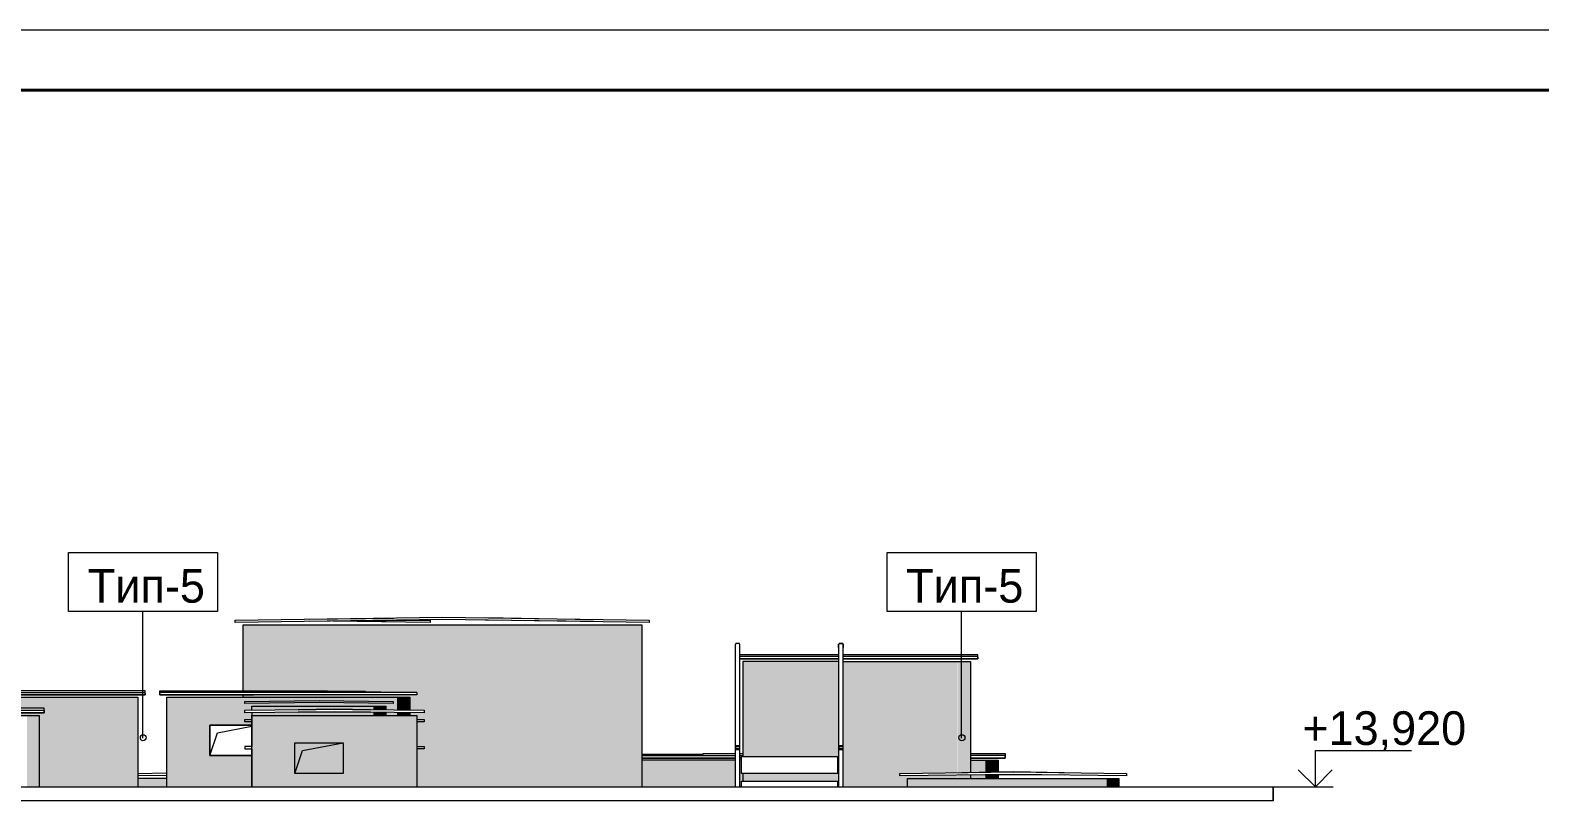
# Model space of a CAD drawing. Header units: millimetres. Extents: x -28928 to 100580, y -22867 to 36490.
# Drawn here: x 71995 to 84536, y 30148 to 36490 of the extents above; entities that cross this region are included whole.
import ezdxf

# ---------------------------------------------------------------- set-up
doc = ezdxf.new("R2010")
doc.units = ezdxf.units.MM
doc.layers.add('PDF _Геометрия', color=7, linetype='Continuous', true_color=0x8f8e8d)
doc.layers.add('PDF _Сплошная заливка', color=7, linetype='Continuous', true_color=0xffffff)
doc.layers.add('PDF _Текст', color=7, linetype='Continuous')

msp = doc.modelspace()

# ---------------------------------------------------------------- hatches: boundary and pattern name
at = {"layer": 'PDF _Сплошная заливка', "true_color": 0x383e42, "transparency": 33554559}
for points in [[(73761.44005380878, 30952.19754189982), (75149.13236150112, 30952.19754189982), (75149.13236150112, 30842.19754189982), (75267.59389996264, 30842.19754189982), (75267.59389996264, 30821.04369574597), (75149.13236150112, 30821.04369574597), (75149.13236150112, 30799.88984959212), (75208.36313073187, 30799.88984959212), (75208.36313073187, 30766.04369574598), (75267.59389996264, 30766.04369574598), (75267.59389996264, 30744.88984959213), (75208.36313073187, 30744.88984959213), (75208.36313073187, 30541.8129265152), (75267.59389996264, 30541.8129265152), (75267.59389996264, 30520.65908036135), (75208.36313073187, 30520.65908036135), (75208.36313073187, 30207.58215728443), (77078.32930150114, 30207.58215728443), (77078.32930150114, 31548.73600343828), (73761.44005380878, 31548.73600343828), (73761.44005380878, 31002.96677266904), (74527.20928457804, 31002.96677266904), (74869.90159227034, 30998.73600343828), (75208.36313073187, 30994.50523420752), (75208.36313073187, 30969.1206188229), (73761.44005380878, 30969.1206188229)], [(71159.51697688567, 30799.88984959212), (72069.13236150106, 30799.88984959212), (72069.13236150106, 30207.58215728443), (72784.0985322703, 30207.58215728443), (72784.0985322703, 30952.19754189982), (71159.51697688567, 30952.19754189982), (71159.51697688567, 30859.12061882289), (72111.44005380876, 30859.12061882289), (72111.44005380876, 30821.04369574597), (71159.51697688567, 30821.04369574597)], [(73837.59389996262, 30799.88984959212), (73837.59389996262, 30207.58215728443), (75102.5600707319, 30207.58215728443), (75102.5600707319, 30799.88984959212)]]:
    msp.add_hatch(color=250, dxfattribs=at).paths.add_polyline_path(points)
h = msp.add_hatch(color=250, dxfattribs=at)
h.paths.add_polyline_path([(77916.05543842423, 30254.12061882289), (78702.97851534732, 30254.12061882289), (78702.97851534732, 30207.58215728443), (78711.44005380884, 30207.58215728443), (78711.44005380884, 31248.35138805367), (77916.05543842423, 31248.35138805367), (77916.05543842423, 30457.19754189981), (78702.97851534732, 30457.19754189981), (78702.97851534732, 30317.58215728443), (77916.05543842423, 30317.58215728443)])
h.paths.add_polyline_path([(78749.51697688576, 31248.35138805367), (78749.51697688576, 30207.58215728443), (79282.5938999627, 30207.58215728443), (79282.5938999627, 30275.27446497674), (79701.40622457808, 30275.27446497674), (79701.40622457808, 30304.88984959211), (79460.28620765501, 30304.88984959211), (79219.13236150115, 30300.65908036135), (79219.13236150115, 30321.81292651521), (79701.40622457808, 30321.81292651521), (79701.40622457808, 31248.35138805367)])
h = msp.add_hatch(color=250, dxfattribs=at)
h.paths.add_polyline_path([(79701.44005380885, 30326.04369574596), (79807.17628457809, 30326.04369574596), (79807.17628457809, 31248.35138805367), (79701.44005380885, 31248.35138805367)])
h.paths.add_polyline_path([(79807.17628457809, 30304.88984959211), (79701.44005380885, 30304.88984959211), (79701.44005380885, 30275.27446497674), (79807.17628457809, 30275.27446497674)])
h = msp.add_hatch(color=250, dxfattribs=at)
h.paths.add_polyline_path([(75043.3293015011, 30825.27446497674), (74950.28620765494, 30825.27446497674), (74950.28620765494, 30799.88984959212), (75043.3293015011, 30799.88984959212)])
h.paths.add_polyline_path([(74950.28620765494, 30846.42831113059), (75043.3293015011, 30846.42831113059), (75043.3293015011, 30952.19754189982), (73131.05543842417, 30952.19754189982), (73131.05543842417, 30207.58215728443), (73837.59389996262, 30207.58215728443), (73837.59389996262, 30465.65908036135), (73486.4400538088, 30465.65908036135), (73486.4400538088, 30719.50523420751), (73837.59389996262, 30719.50523420751), (73837.59389996262, 30744.88984959213), (73778.36313073187, 30744.88984959213), (73778.36313073187, 30766.04369574598), (73837.59389996262, 30766.04369574598), (73837.59389996262, 30821.04369574597), (73778.36313073187, 30821.04369574597), (73778.36313073187, 30842.19754189982), (73837.59389996262, 30842.19754189982), (73837.59389996262, 30876.04369574596), (74950.28620765494, 30876.04369574596)])
h = msp.add_hatch(color=250, dxfattribs=at)
h.paths.add_polyline_path([(74180.28620765494, 30850.65908036135), (74844.48314765496, 30850.65908036135), (74844.48314765496, 30876.04369574596), (73837.59389996262, 30876.04369574596), (73837.59389996262, 30846.42831113059)])
h.paths.add_polyline_path([(74844.48314765496, 30829.50523420752), (74180.28620765494, 30829.50523420752), (73837.59389996262, 30825.27446497674), (73837.59389996262, 30799.88984959212), (74844.48314765496, 30799.88984959212)])
h = msp.add_hatch(color=250, dxfattribs=at)
h.paths.add_polyline_path([(74844.51697688573, 30846.42831113059), (74950.25320765493, 30846.42831113059), (74950.25320765493, 30876.04369574596), (74844.51697688573, 30876.04369574596)])
h.paths.add_polyline_path([(74950.25320765493, 30825.27446497674), (74844.51697688573, 30825.27446497674), (74844.51697688573, 30799.88984959212), (74950.25320765493, 30799.88984959212)])
h = msp.add_hatch(color=250, dxfattribs=at)
h.paths.add_polyline_path([(75043.36313073187, 30842.19754189982), (75149.09936150111, 30842.19754189982), (75149.09936150111, 30952.19754189982), (75043.36313073187, 30952.19754189982)])
h.paths.add_polyline_path([(75149.09936150111, 30825.27446497674), (75043.36313073187, 30825.27446497674), (75043.36313073187, 30799.88984959212), (75149.09936150111, 30799.88984959212)])
h = msp.add_hatch(color=250, dxfattribs=at)
h.paths.add_polyline_path([(77852.59389996268, 30207.58215728443), (77852.59389996268, 30427.58215728443), (77078.36313073192, 30427.58215728443), (77078.36313073192, 30207.58215728443)])
h.paths.add_polyline_path([(79807.2092845781, 30326.04369574596), (79929.86776303963, 30326.04369574596), (79929.86776303963, 30427.58215728443), (79807.2092845781, 30427.58215728443)])
h.paths.add_polyline_path([(79929.86776303963, 30304.88984959211), (79807.2092845781, 30304.88984959211), (79807.2092845781, 30275.27446497674), (79929.86776303963, 30275.27446497674)])
h.paths.add_polyline_path([(77903.36313073192, 30317.58215728443), (77903.36313073192, 30427.58215728443), (77890.67082303962, 30427.58215728443), (77890.67082303962, 30207.58215728443), (77903.36313073192, 30207.58215728443), (77903.36313073192, 30254.12061882289), (77916.05543842423, 30254.12061882289), (77916.05543842423, 30317.58215728443)])
h = msp.add_hatch(color=250, dxfattribs=at)
h.paths.add_polyline_path([(79929.9015922704, 30330.27446497673), (80035.63782303962, 30330.27446497673), (80035.63782303962, 30427.58215728443), (79929.9015922704, 30427.58215728443)])
h.paths.add_polyline_path([(80035.63782303962, 30309.12061882289), (79929.9015922704, 30309.12061882289), (79929.9015922704, 30275.27446497674), (80035.63782303962, 30275.27446497674)])

# ---------------------------------------------------------------- linework, layer by layer
at = {"layer": 'PDF _Геометрия', "color": 7, "lineweight": 18}
for points in [[(97077.20928457828, 36490.2744649768), (-28927.79071542314, 36490.2744649768), (-28927.79071542314, -22867.41784271618), (97077.20928457828, -22867.41784271618)], [(82527.59389996271, 30347.19754189982), (82671.44005380888, 30207.58215728443), (82811.05543842427, 30347.19754189982)]]:
    msp.add_lwpolyline(points, dxfattribs=at)
at = {"layer": 'PDF _Геометрия', "color": 7, "lineweight": 40}
msp.add_lwpolyline([(96590.6708230398, 35991.04369574602), (96590.6708230398, -22368.1870734854), (-26930.86763850004, -22368.1870734854), (-26930.86763850004, 35991.04369574602)], close=True, dxfattribs=at)
at = {"layer": 'PDF _Геометрия', "color": 7, "lineweight": 9}
for points in [[(72314.51697688569, 32153.7360034383), (73549.90159227033, 32153.7360034383), (73549.90159227033, 31662.96677266906), (72314.51697688569, 31662.96677266906)], [(79113.36313073192, 32153.7360034383), (80352.97851534733, 32153.7360034383), (80352.97851534733, 31662.96677266906), (79113.36313073192, 31662.96677266906)], [(77137.59389996267, 31569.88984959213), (75419.90159227033, 31595.27446497675), (73697.97851534725, 31569.88984959213), (73697.97851534725, 31591.04369574599), (75419.90159227033, 31616.4283111306), (77137.59389996267, 31591.04369574599)], [(75318.36313073187, 31591.04369574599), (75318.36313073187, 31569.88984959213), (74510.28620765495, 31582.58215728444), (75174.51697688573, 31591.04369574599)], [(78711.44005380884, 31269.50523420751), (77890.67082303962, 31269.50523420751)], [(74463.7477461165, 31002.96677266904), (75208.36313073187, 30990.27446497674), (73071.82466919337, 30990.27446497674), (73071.82466919337, 31002.96677266904)], [(75009.51697688573, 30897.19754189982), (74396.05543842417, 30905.65908036136), (73778.36313073187, 30897.19754189982), (73778.36313073187, 30914.12061882289), (74396.05543842417, 30922.58215728443), (75009.51697688573, 30914.12061882289)], [(75267.59389996264, 30821.04369574597), (74522.97851534725, 30829.50523420752), (73778.36313073187, 30821.04369574597), (73778.36313073187, 30842.19754189982), (74522.97851534725, 30850.65908036135), (74222.59389996265, 30846.42831113059), (74522.97851534725, 30850.65908036135), (74823.36313073186, 30846.42831113059), (74522.97851534725, 30850.65908036135), (75267.59389996264, 30842.19754189982)], [(74222.59389996265, 30825.27446497674), (74522.97851534725, 30829.50523420752)], [(74522.97851534725, 30829.50523420752), (74823.36313073186, 30825.27446497674)], [(73837.59389996262, 30719.50523420751), (73486.4400538088, 30719.50523420751), (73486.4400538088, 30465.65908036135), (73837.59389996262, 30465.65908036135), (73486.4400538088, 30465.65908036135), (73486.4400538088, 30719.50523420751)], [(74594.90159227033, 30317.58215728443), (74192.97851534725, 30317.58215728443), (74192.97851534725, 30571.42831113058), (74594.90159227033, 30571.42831113058)], [(74594.90159227033, 30571.42831113058), (74594.90159227033, 30317.58215728443), (74192.97851534725, 30317.58215728443), (74192.97851534725, 30571.42831113058)], [(77852.59389996268, 30524.88984959213), (77852.59389996268, 30520.65908036135), (77856.82466919343, 30516.42831113059), (77861.05543842421, 30516.42831113059), (77882.20928457804, 30516.42831113059), (77886.44005380884, 30516.42831113059), (77890.67082303962, 30520.65908036135), (77890.67082303962, 30524.88984959213), (77890.67082303962, 30541.8129265152), (77890.67082303962, 30546.04369574596), (77886.44005380884, 30546.04369574596), (77882.20928457804, 30546.04369574596), (77861.05543842421, 30546.04369574596), (77856.82466919343, 30546.04369574596), (77852.59389996268, 30546.04369574596), (77852.59389996268, 30541.8129265152)], [(77886.44005380884, 30541.8129265152), (77886.44005380884, 30524.88984959213), (77886.44005380884, 30520.65908036135), (77882.20928457804, 30520.65908036135), (77861.05543842421, 30520.65908036135), (77856.82466919343, 30520.65908036135), (77856.82466919343, 30524.88984959213), (77856.82466919343, 30541.8129265152), (77861.05543842421, 30541.8129265152), (77882.20928457804, 30541.8129265152)], [(78711.44005380884, 30524.88984959213), (78711.44005380884, 30520.65908036135), (78715.67082303962, 30520.65908036135), (78715.67082303962, 30516.42831113059), (78719.90159227037, 30516.42831113059), (78745.28620765498, 30516.42831113059), (78749.51697688576, 30520.65908036135), (78749.51697688576, 30524.88984959213), (78749.51697688576, 30541.8129265152), (78749.51697688576, 30546.04369574596), (78745.28620765498, 30546.04369574596), (78719.90159227037, 30546.04369574596), (78715.67082303962, 30546.04369574596), (78711.44005380884, 30541.8129265152)], [(78745.28620765498, 30541.8129265152), (78745.28620765498, 30524.88984959213), (78745.28620765498, 30520.65908036135), (78719.90159227037, 30520.65908036135), (78715.67082303962, 30520.65908036135), (78715.67082303962, 30524.88984959213), (78715.67082303962, 30541.8129265152), (78719.90159227037, 30541.8129265152)], [(77078.36313073192, 30444.5052342075), (77852.59389996268, 30444.5052342075)], [(77890.67082303962, 30444.5052342075), (77903.36313073192, 30444.5052342075)], [(77903.36313073192, 30457.19754189981), (78702.97851534732, 30457.19754189981), (78702.97851534732, 30317.58215728443), (77903.36313073192, 30317.58215728443)]]:
    msp.add_lwpolyline(points, close=True, dxfattribs=at)
for points in [[(72932.209284578, 30609.5052342075), (72932.209284578, 31662.96677266906)], [(74315.67082303955, 31599.50523420752), (75013.74774611648, 31607.96677266906)], [(75775.28620765495, 31612.19754189982), (76672.20928457806, 31595.27446497675)], [(79731.05543842424, 30609.5052342075), (79731.05543842424, 31662.96677266906)], [(77078.36313073192, 30207.58215728443), (77078.36313073192, 31548.73600343828), (73761.44005380878, 31548.73600343828), (73761.44005380878, 31002.96677266904)], [(75013.74774611648, 31591.04369574599), (74315.67082303955, 31578.35138805368)], [(76672.20928457806, 31578.35138805368), (75775.28620765495, 31591.04369574599)], [(77890.67082303962, 30541.8129265152), (77890.67082303962, 31387.96677266906), (77890.67082303962, 31392.19754189982), (77886.44005380884, 31392.19754189982), (77886.44005380884, 31396.42831113059), (77882.20928457804, 31396.42831113059), (77861.05543842421, 31396.42831113059), (77856.82466919343, 31396.42831113059), (77856.82466919343, 31392.19754189982), (77852.59389996268, 31392.19754189982), (77852.59389996268, 31387.96677266906), (77852.59389996268, 30541.8129265152)], [(78711.44005380884, 31362.58215728445), (78711.44005380884, 31387.96677266906), (78711.44005380884, 31392.19754189982), (78715.67082303962, 31392.19754189982), (78715.67082303962, 31396.42831113059), (78719.90159227037, 31396.42831113059), (78745.28620765498, 31396.42831113059), (78719.90159227037, 31396.42831113059), (78715.67082303962, 31396.42831113059), (78715.67082303962, 31392.19754189982), (78711.44005380884, 31392.19754189982), (78711.44005380884, 31387.96677266906), (78711.44005380884, 30541.8129265152)], [(78749.51697688576, 30541.8129265152), (78749.51697688576, 31387.96677266906), (78749.51697688576, 31392.19754189982), (78745.28620765498, 31392.19754189982), (78745.28620765498, 31396.42831113059), (78745.28620765498, 31392.19754189982), (78749.51697688576, 31392.19754189982), (78749.51697688576, 31387.96677266906), (78749.51697688576, 31362.58215728445)], [(78711.44005380884, 31303.35138805367), (77890.67082303962, 31303.35138805367)], [(77890.67082303962, 31290.65908036136), (78711.44005380884, 31290.65908036136)], [(78711.44005380884, 31248.35138805367), (77916.05543842423, 31248.35138805367), (77916.05543842423, 30457.19754189981)], [(78749.51697688576, 31290.65908036136), (79866.44005380885, 31290.65908036136), (79866.44005380885, 31303.35138805367), (78749.51697688576, 31303.35138805367)], [(79866.44005380885, 31282.19754189982), (79866.44005380885, 31269.50523420751), (78749.51697688576, 31269.50523420751), (79866.44005380885, 31269.50523420751), (79866.44005380885, 31290.65908036136)], [(78749.51697688576, 31248.35138805367), (79701.44005380885, 31248.35138805367), (79807.2092845781, 31248.35138805367), (79807.2092845781, 30326.04369574596)], [(71159.51697688567, 30990.27446497674), (72949.13236150108, 30990.27446497674), (72949.13236150108, 31002.96677266904), (71159.51697688567, 31002.96677266904)], [(72949.13236150108, 30981.81292651521), (72949.13236150108, 30969.1206188229), (71159.51697688567, 30969.1206188229), (72949.13236150108, 30969.1206188229), (72949.13236150108, 30990.27446497674)], [(75208.36313073187, 30990.27446497674), (75208.36313073187, 30969.1206188229), (73071.82466919337, 30969.1206188229), (73071.82466919337, 30990.27446497674)], [(73071.82466919337, 30981.81292651521), (73071.82466919337, 30969.1206188229), (73850.28620765494, 30969.1206188229)], [(74781.0554384242, 30998.73600343828), (74527.20928457804, 30998.73600343828)], [(70186.44005380875, 30842.19754189982), (72111.44005380876, 30842.19754189982), (72111.44005380876, 30859.12061882289), (71447.20928457797, 30859.12061882289), (71447.20928457797, 30850.65908036135), (70897.209284578, 30850.65908036135), (70897.209284578, 30859.12061882289), (70186.44005380875, 30859.12061882289)], [(71159.51697688567, 30952.19754189982), (72784.13236150108, 30952.19754189982), (72889.90159227033, 30952.19754189982), (72889.90159227033, 30207.58215728443)], [(73131.05543842417, 30207.58215728443), (73131.05543842417, 30952.19754189982), (75043.36313073187, 30952.19754189982), (75149.13236150112, 30952.19754189982), (75149.13236150112, 30842.19754189982)], [(73761.44005380878, 30969.1206188229), (73761.44005380878, 30952.19754189982)], [(73837.59389996262, 30842.19754189982), (73837.59389996262, 30876.04369574596), (74844.51697688573, 30876.04369574596), (74950.28620765494, 30876.04369574596), (74950.28620765494, 30846.42831113059)], [(72111.44005380876, 30842.19754189982), (72111.44005380876, 30821.04369574597), (70186.44005380875, 30821.04369574597), (72111.44005380876, 30821.04369574597), (72111.44005380876, 30837.96677266904)], [(70186.44005380875, 30799.88984959212), (71967.5938999626, 30799.88984959212), (72069.13236150106, 30799.88984959212), (72069.13236150106, 30207.58215728443)], [(73837.59389996262, 30821.04369574597), (73837.59389996262, 30541.8129265152), (73778.36313073187, 30541.8129265152), (73778.36313073187, 30520.65908036135), (73837.59389996262, 30520.65908036135), (73837.59389996262, 30207.58215728443), (73837.59389996262, 30799.88984959212), (75102.59389996264, 30799.88984959212), (75208.36313073187, 30799.88984959212), (75208.36313073187, 30207.58215728443)], [(73837.59389996262, 30744.88984959213), (73778.36313073187, 30744.88984959213), (73778.36313073187, 30766.04369574598), (73837.59389996262, 30766.04369574598)], [(74950.28620765494, 30825.27446497674), (74950.28620765494, 30799.88984959212)], [(75149.13236150112, 30821.04369574597), (75149.13236150112, 30799.88984959212)], [(75208.36313073187, 30766.04369574598), (75267.59389996264, 30766.04369574598), (75267.59389996264, 30744.88984959213), (75208.36313073187, 30744.88984959213)], [(73486.4400538088, 30465.65908036135), (73549.90159227033, 30656.04369574597), (73837.59389996262, 30711.04369574596)], [(77852.59389996268, 30630.65908036135), (77852.59389996268, 30605.27446497674), (77852.59389996268, 30207.58215728443)], [(77890.67082303962, 30207.58215728443), (77890.67082303962, 30605.27446497674), (77890.67082303962, 30630.65908036135)], [(78711.44005380884, 30630.65908036135), (78711.44005380884, 30605.27446497674), (78711.44005380884, 30207.58215728443)], [(78749.51697688576, 30207.58215728443), (78749.51697688576, 30605.27446497674), (78749.51697688576, 30630.65908036135)], [(74192.97851534725, 30317.58215728443), (74256.4400538088, 30507.96677266904), (74594.90159227033, 30571.42831113058)], [(75208.36313073187, 30541.8129265152), (75267.59389996264, 30541.8129265152), (75267.59389996264, 30520.65908036135), (75208.36313073187, 30520.65908036135)], [(77078.36313073192, 30474.1206188229), (77586.05543842423, 30474.1206188229), (77586.05543842423, 30482.58215728443), (77852.59389996268, 30482.58215728443)], [(77078.36313073192, 30478.35138805366), (77586.05543842423, 30478.35138805366)], [(77890.67082303962, 30482.58215728443), (77916.05543842423, 30482.58215728443)], [(79807.2092845781, 30482.58215728443), (80094.9015922704, 30482.58215728443), (80094.9015922704, 30465.65908036135), (79807.2092845781, 30465.65908036135)], [(82057.97851534732, 30207.58215728443), (82455.67082303965, 30207.58215728443), (82671.44005380888, 30207.58215728443), (82671.44005380888, 30507.96677266904), (83471.05543842429, 30507.96677266904)], [(77078.36313073192, 30465.65908036135), (77852.59389996268, 30465.65908036135)], [(77852.59389996268, 30427.58215728443), (77078.36313073192, 30427.58215728443)], [(77890.67082303962, 30465.65908036135), (77916.05543842423, 30465.65908036135)], [(77903.36313073192, 30427.58215728443), (77890.67082303962, 30427.58215728443)], [(80094.9015922704, 30465.65908036135), (80094.9015922704, 30444.5052342075), (79807.2092845781, 30444.5052342075), (80094.9015922704, 30444.5052342075), (80094.9015922704, 30461.42831113059)], [(79807.2092845781, 30427.58215728443), (79929.9015922704, 30427.58215728443), (80035.67082303963, 30427.58215728443), (80035.67082303963, 30326.04369574596)], [(72889.90159227033, 30317.58215728443), (73131.05543842417, 30321.81292651521)], [(73131.05543842417, 30300.65908036135), (72889.90159227033, 30296.42831113059)], [(73131.05543842417, 30275.27446497674), (72889.90159227033, 30275.27446497674)], [(77903.36313073192, 30207.58215728443), (77903.36313073192, 30254.12061882289), (78702.97851534732, 30254.12061882289), (78702.97851534732, 30207.58215728443)], [(77916.05543842423, 30317.58215728443), (77916.05543842423, 30254.12061882289)], [(79735.286207655, 30304.88984959211), (80162.59389996271, 30309.12061882289), (79219.13236150115, 30296.42831113059), (79219.13236150115, 30317.58215728443), (80162.59389996271, 30330.27446497673), (79735.286207655, 30321.81292651521)], [(79282.5938999627, 30207.58215728443), (79282.5938999627, 30275.27446497674), (80936.82466919349, 30275.27446497674), (81038.36313073196, 30275.27446497674), (81038.36313073196, 30207.58215728443)], [(79807.2092845781, 30304.88984959211), (79807.2092845781, 30275.27446497674)], [(80035.67082303963, 30309.12061882289), (80035.67082303963, 30275.27446497674)], [(80585.67082303962, 30321.81292651521), (80162.59389996271, 30330.27446497673), (81101.82466919349, 30317.58215728443), (81101.82466919349, 30296.42831113059), (80162.59389996271, 30309.12061882289), (80585.67082303962, 30304.88984959211)], [(82320.28620765505, 30089.12061882288), (82320.28620765505, 30207.58215728443), (82320.28620765505, 30089.12061882288), (-21934.32917696152, 30089.12061882288), (-21934.32917696152, 30207.58215728443), (82320.28620765505, 30207.58215728443)], [(82519.1323615012, 30207.58215728443), (82819.5169768858, 30207.58215728443)]]:
    msp.add_lwpolyline(points, dxfattribs=at)
for points in [[(72911.05543842415, 30613.73600343828), (72911.05543842415, 30630.65908036135), (72919.51697688569, 30639.1206188229), (72932.209284578, 30639.1206188229)], [(72911.05543842415, 30613.73600343828), (72911.05543842415, 30630.65908036135), (72919.51697688569, 30639.1206188229), (72932.209284578, 30639.1206188229)], [(72932.209284578, 30588.35138805367), (72919.51697688569, 30588.35138805367), (72911.05543842415, 30601.04369574598), (72911.05543842415, 30613.73600343828)], [(72932.209284578, 30588.35138805367), (72919.51697688569, 30588.35138805367), (72911.05543842415, 30601.04369574598), (72911.05543842415, 30613.73600343828)], [(72932.209284578, 30639.1206188229), (72944.9015922703, 30639.1206188229), (72957.59389996261, 30630.65908036135), (72957.59389996261, 30613.73600343828)], [(72932.209284578, 30639.1206188229), (72944.9015922703, 30639.1206188229), (72957.59389996261, 30630.65908036135), (72957.59389996261, 30613.73600343828)], [(72957.59389996261, 30613.73600343828), (72957.59389996261, 30601.04369574598), (72944.9015922703, 30588.35138805367), (72932.209284578, 30588.35138805367)], [(72957.59389996261, 30613.73600343828), (72957.59389996261, 30601.04369574598), (72944.9015922703, 30588.35138805367), (72932.209284578, 30588.35138805367)], [(79709.90159227038, 30613.73600343828), (79709.90159227038, 30630.65908036135), (79718.36313073194, 30639.1206188229), (79735.286207655, 30639.1206188229)], [(79709.90159227038, 30613.73600343828), (79709.90159227038, 30630.65908036135), (79718.36313073194, 30639.1206188229), (79735.286207655, 30639.1206188229)], [(79735.286207655, 30588.35138805367), (79718.36313073194, 30588.35138805367), (79709.90159227038, 30601.04369574598), (79709.90159227038, 30613.73600343828)], [(79735.286207655, 30588.35138805367), (79718.36313073194, 30588.35138805367), (79709.90159227038, 30601.04369574598), (79709.90159227038, 30613.73600343828)], [(79735.286207655, 30639.1206188229), (79747.9785153473, 30639.1206188229), (79760.6708230396, 30630.65908036135), (79760.6708230396, 30613.73600343828)], [(79735.286207655, 30639.1206188229), (79747.9785153473, 30639.1206188229), (79760.6708230396, 30630.65908036135), (79760.6708230396, 30613.73600343828)], [(79760.6708230396, 30613.73600343828), (79760.6708230396, 30601.04369574598), (79747.9785153473, 30588.35138805367), (79735.286207655, 30588.35138805367)], [(79760.6708230396, 30613.73600343828), (79760.6708230396, 30601.04369574598), (79747.9785153473, 30588.35138805367), (79735.286207655, 30588.35138805367)]]:
    msp.add_open_spline(points, degree=3, dxfattribs=at)
at = {"layer": 'PDF _Сплошная заливка', "color": 250, "lineweight": 9, "true_color": 0x383e42, "transparency": 33554559}
for points in [[(72784.13236150108, 30952.19754189982), (72784.13236150108, 30207.58215728443), (72889.86859227032, 30952.19754189982), (72889.86859227032, 30207.58215728443)], [(71967.5938999626, 30799.88984959212), (71967.5938999626, 30207.58215728443), (72069.09936150105, 30799.88984959212), (72069.09936150105, 30207.58215728443)], [(75102.59389996264, 30799.88984959212), (75102.59389996264, 30207.58215728443), (75208.33013073188, 30799.88984959212), (75208.33013073188, 30207.58215728443)], [(72889.90159227033, 30275.27446497674), (72889.90159227033, 30207.58215728443), (73131.02242996263, 30275.27446497674), (73131.02242996263, 30207.58215728443)], [(79282.5938999627, 30275.27446497674), (79282.5938999627, 30207.58215728443), (80936.79083996272, 30275.27446497674), (80936.79083996272, 30207.58215728443)], [(80936.82466919349, 30275.27446497674), (80936.82466919349, 30207.58215728443), (81038.33013073195, 30275.27446497674), (81038.33013073195, 30207.58215728443)]]:
    msp.add_solid(points, dxfattribs=at)

# ---------------------------------------------------------------- texts
at = {"layer": 'PDF _Текст', "attachment_point": 4, "style": ''}
for s, insert, char_height in [('Тип-5', (72473.03108849726, 31873.84327711698), 280.1272685734552), ('Тип-5', (79271.73333862818, 31873.84327711698), 280.1272685734552), ('+13,920', (82563.20025177734, 30667.85160079152), 279.4410539984357)]:
    msp.add_mtext(s, dxfattribs=dict(at, insert=insert, char_height=char_height))

doc.saveas('drawing.dxf')
